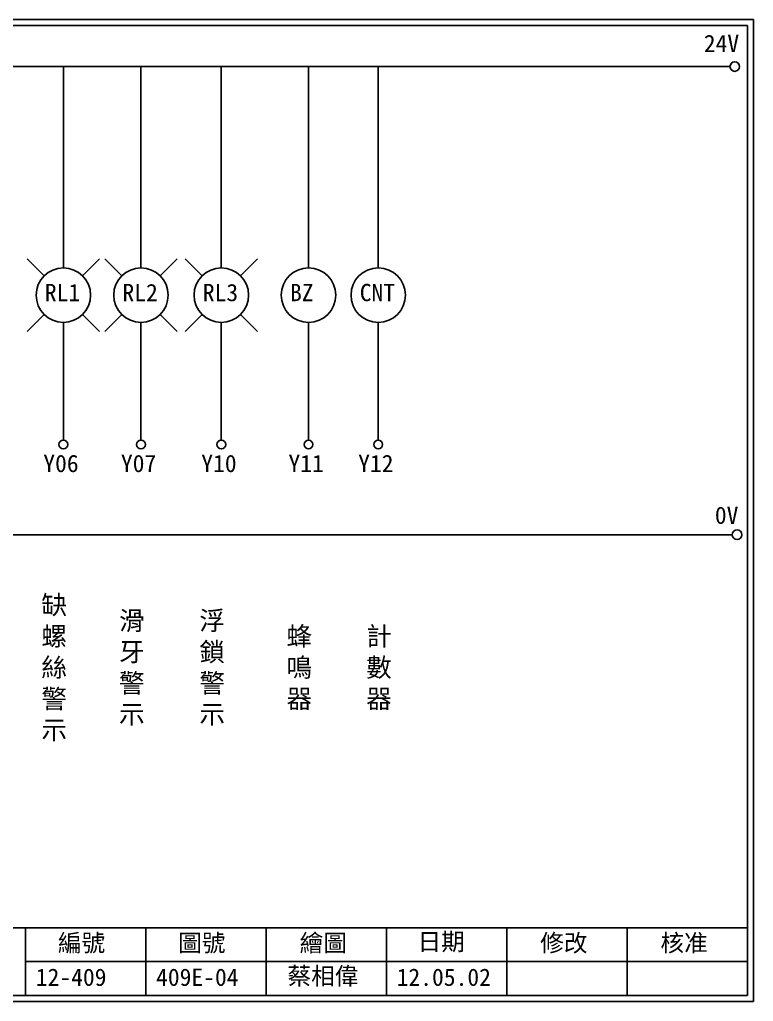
# Model space of a CAD drawing. Extents: x 926 to 1213, y 3 to 207.
# Drawn here: x 1060.3 to 1212.7, y 3 to 207 of the extents above; entities that cross this region are included whole.
import ezdxf

# ---------------------------------------------------------------- set-up
doc = ezdxf.new("R2010")
doc.units = 0
doc.layers.get('0').update_dxf_attribs({"linetype": 'CONTINUOUS'})
doc.layers.add('圖框層', color=7, linetype='CONTINUOUS')
doc.layers.add('標尺寸層', color=3, linetype='CONTINUOUS')
doc.styles.add('CNS', font='romanc.shx', dxfattribs={"bigfont": 'chineset.shx'})
doc.styles.add('STSL', font='KAIU.TTF')

msp = doc.modelspace()

# ---------------------------------------------------------------- linework, layer by layer
for centre in [(1208.88, 197.22), (1209.36, 99.96)]:
    msp.add_circle(centre, 1)
at = {"layer": '圖框層', "color": 7}
for p, q in [((1212.74, 206.97), (925.74, 206.97)), ((1212.74, 3), (1212.74, 206.97)), ((1211.49, 205.72), (926.99, 205.72)), ((1211.49, 4.25), (1211.49, 205.72)), ((926.99, 18.25), (1211.49, 18.25)), ((1061.49, 4.25), (1061.49, 18.25)), ((1086.49, 4.25), (1086.49, 18.25)), ((1111.49, 4.25), (1111.49, 18.25)), ((1136.49, 4.25), (1136.49, 18.25)), ((1161.49, 4.25), (1161.49, 18.25)), ((1186.49, 4.25), (1186.49, 18.25)), ((1061.49, 11.25), (1211.49, 11.25)), ((926.99, 4.25), (1211.49, 4.25)), ((925.74, 3), (1212.74, 3))]:
    msp.add_line(p, q, dxfattribs=at)
at = {"layer": '標尺寸層', "color": 7}
for p, q in [((930.28, 197.22), (1207.88, 197.22)), ((1069.34, 197.22), (1069.34, 155.39)), ((1085.47, 197.22), (1085.47, 155.39)), ((1102.17, 197.22), (1102.17, 155.39)), ((1120.29, 197.22), (1120.29, 155.39)), ((1134.78, 197.22), (1134.78, 155.39)), ((1065.33, 153.73), (1061.8, 157.27)), ((1073.34, 153.73), (1076.88, 157.27)), ((1081.46, 153.73), (1077.93, 157.27)), ((1089.47, 153.73), (1093.01, 157.27)), ((1098.17, 153.73), (1094.63, 157.27)), ((1106.17, 153.73), (1109.71, 157.27)), ((1065.33, 145.73), (1061.8, 142.19)), ((1073.34, 145.73), (1076.88, 142.19)), ((1081.46, 145.73), (1077.93, 142.19)), ((1089.47, 145.73), (1093.01, 142.19)), ((1098.17, 145.73), (1094.63, 142.19)), ((1106.17, 145.73), (1109.71, 142.19)), ((1069.34, 144.07), (1069.34, 119.62)), ((1085.47, 144.07), (1085.47, 119.62)), ((1102.17, 144.07), (1102.17, 119.62)), ((1120.29, 144.07), (1120.29, 119.62)), ((1134.78, 144.07), (1134.78, 119.62)), ((930.49, 99.96), (1208.36, 99.96))]:
    msp.add_line(p, q, dxfattribs=at)
for centre, radius in [((1069.34, 149.73), 5.66), ((1085.47, 149.73), 5.66), ((1102.17, 149.73), 5.66), ((1120.29, 149.73), 5.66), ((1134.78, 149.73), 5.66), ((1069.34, 118.7), 0.92), ((1085.47, 118.7), 0.92), ((1102.17, 118.7), 0.92), ((1120.29, 118.7), 0.92), ((1134.78, 118.7), 0.92)]:
    msp.add_circle(centre, radius, dxfattribs=at)

# ---------------------------------------------------------------- texts
at = {"layer": '圖框層', "color": 4, "style": 'STSL'}
for s, p in [('24V', (1202.44, 200.22)), ('RL1', (1065.49, 148.47)), ('RL2', (1081.62, 148.47)), ('RL3', (1098.32, 148.47)), ('BZ', (1116.45, 148.47)), ('CNT', (1130.93, 148.47)), ('Y06', (1065.17, 112.96)), ('Y07', (1081.3, 112.96)), ('Y10', (1098, 112.96)), ('Y11', (1116.12, 112.96)), ('Y12', (1130.61, 112.96)), ('0V', (1204.74, 102.2)), ('編號', (1068.21, 13.34)), ('圖號', (1093.21, 13.34)), ('繪圖', (1118.44, 13.34)), ('日期', (1142.96, 13.59)), ('修改', (1168.44, 13.34)), ('核准', (1193.44, 13.34)), ('蔡相偉', (1115.93, 6.47)), ('12-409', (1063.61, 6.22)), ('409E-04', (1088.61, 6.22)), ('12.05.02', (1138.61, 6.22))]:
    msp.add_text(s, height=3.6, dxfattribs=at).set_placement(p)
at = {"layer": '標尺寸層', "color": 7, "char_height": 3.9, "width": 2.8481, "attachment_point": 5, "style": 'CNS'}
for s, insert in [('{\\fDFKai-SB|b0|i0|c136|p65;缺螺絲警示}', (1067.43, 72.17)), ('{\\fDFKai-SB|b0|i0|c136|p65;滑牙警示}', (1083.56, 72.17)), ('{\\fDFKai-SB|b0|i0|c136|p65;浮鎖警示}', (1100.26, 72.17)), ('{\\fDFKai-SB|b0|i0|c136|p65;蜂鳴器}', (1118.38, 72.17)), ('{\\fDFKai-SB|b0|i0|c136|p65;計數器}', (1134.94, 72.17))]:
    msp.add_mtext(s, dxfattribs=dict(at, insert=insert))

doc.saveas('drawing.dxf')
